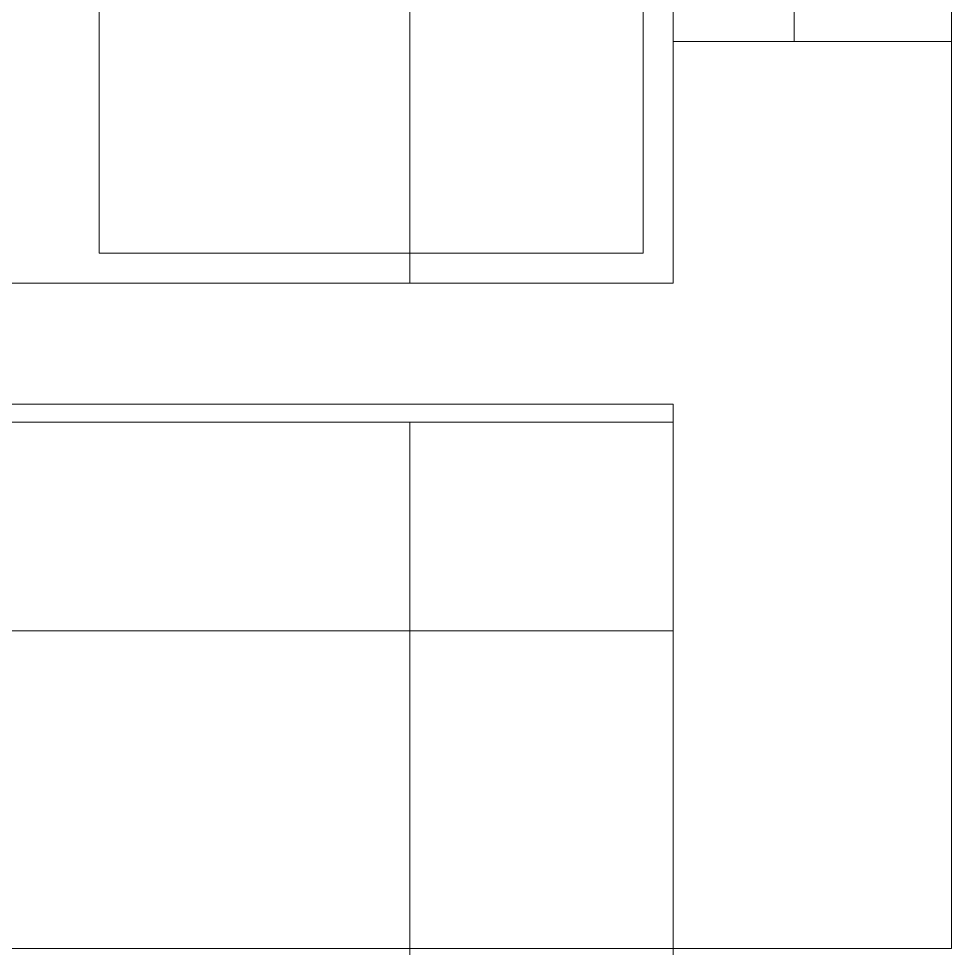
# Model space of a CAD drawing. Header units: inches. Extents: x -246178 to 57169, y -29325 to 19878.
# Drawn here: x 48276 to 49048, y 5053 to 5821 of the extents above; entities that cross this region are included whole.
import ezdxf

# ---------------------------------------------------------------- set-up
doc = ezdxf.new("R2010")
doc.units = ezdxf.units.IN
doc.header["$LTSCALE"] = 25
doc.header["$MEASUREMENT"] = 0
doc.linetypes.add('00-Ground Floor$0$HIDDEN', pattern=[9.525, 6.35, -3.175])
doc.linetypes.add('DASHDOT', pattern=[25.4, 12.7, -6.35, 0, -6.35])
doc.layers.get('0').update_dxf_attribs({"color": 8})
for name, color, linetype, lineweight in [('00-Ground Floor$0$Aluminum', 251, 'Continuous', 5), ('00-Ground Floor$0$Frame', 252, 'Continuous', 9), ('00-Ground Floor$0$LOADING', 253, 'Continuous', 5), ('00-Ground Floor$0$Proj', 251, 'Continuous', 5), ('00-Ground Floor$0$Walls', 251, 'Continuous', 5), ('00-Ground Floor$0$Wooden Joinery', 251, 'Continuous', 5), ('E-LITE-CLNG-CNDT', 6, 'DASHDOT', 35)]:
    doc.layers.add(name, color=color, linetype=linetype, lineweight=lineweight)

# ---------------------------------------------------------------- blocks, each defined once
blk = doc.blocks.new('00-Ground Floor$0$GF21046-P')
for p, q in [((0.4, 0.45), (-0.4, 0.45)), ((-0.4, 0.45), (-0.4, 0)), ((-0.4, 0), (0.4, 0))]:
    blk.add_line(p, q)
blk = doc.blocks.new('00-Ground Floor$0$A$C75D25CC9')
at = {"color": 254}
for p, q in [((46297.93, 8572.57, 0), (48817.93, 8572.57, 0)), ((48817.93, 8572.57, 0), (48817.93, 5602.57, 0)), ((48817.93, 5602.57, 0), (46297.93, 5602.57, 0))]:
    blk.add_line(p, q, dxfattribs=at)
at = {"color": 254, "linetype": 'Continuous'}
for p, q in [((48600, 5602.57), (48600, 8572.57)), ((46297.93, 8400), (48817.93, 8400))]:
    blk.add_line(p, q, dxfattribs=at)
blk = doc.blocks.new('00-Ground Floor$0$A$Ce9e1c4c3')
at = {"layer": '00-Ground Floor$0$Frame'}
for p in [(-100000, 0), (-100000, -3085)]:
    blk.add_blockref('00-Ground Floor$0$A$C75D25CC9', p, dxfattribs=at)
blk = doc.blocks.new('00-Ground Floor')
at = {"layer": '00-Ground Floor$0$Aluminum'}
for p, q in [((48817.93, 5802.57, 0), (48817.93, 7302.57, 0)), ((48917.93, 5802.57, 0), (48917.93, 7302.57, 0))]:
    blk.add_line(p, q, dxfattribs=at)
at = {"layer": '00-Ground Floor$0$Proj', "linetype": '00-Ground Floor$0$HIDDEN'}
blk.add_line((49047.93, 7302.57, 0), (49047.93, 5802.57, 0), dxfattribs=at)
at = {"layer": '00-Ground Floor$0$Walls'}
for p, q in [((48817.93, 5602.57, 0), (48817.93, 5802.57, 0)), ((48817.93, 5802.57, 0), (49047.93, 5802.57, 0)), ((49047.93, 5052.57, 0), (49047.93, 5802.57, 0)), ((46297.93, 5602.57, 0), (48817.93, 5602.57, 0)), ((46297.93, 5602.57, 0), (48817.93, 5602.57, 0)), ((46297.93, 5502.57, 0), (48817.93, 5502.57, 0)), ((46297.93, 5502.57, 0), (48817.93, 5502.57, 0)), ((48817.93, 5052.57, 0), (48817.93, 5502.57, 0)), ((48817.93, 5052.57, 0), (48817.93, 5502.57, 0)), ((48817.93, 5052.57, 0), (49047.93, 5052.57, 0)), ((48817.93, 5052.57, 0), (49047.93, 5052.57, 0))]:
    blk.add_line(p, q, dxfattribs=at)
at = {"layer": '00-Ground Floor$0$Wooden Joinery'}
blk.add_line((46297.93, 5052.57, 0), (48817.93, 5052.57, 0), dxfattribs=at)
at = {"color": 254}
blk.add_blockref('00-Ground Floor$0$A$Ce9e1c4c3', (100000, 0), dxfattribs=at)
at = {"layer": '00-Ground Floor$0$LOADING', "xscale": -1000, "yscale": 1000, "zscale": 1000, "rotation": 270}
blk.add_blockref('00-Ground Floor$0$GF21046-P', (48342.93, 6027.57, 0), dxfattribs=at)

msp = doc.modelspace()

# ---------------------------------------------------------------- block references
at = {"layer": 'E-LITE-CLNG-CNDT'}
msp.add_blockref('00-Ground Floor', (0, 0), dxfattribs=at)

doc.saveas('drawing.dxf')
